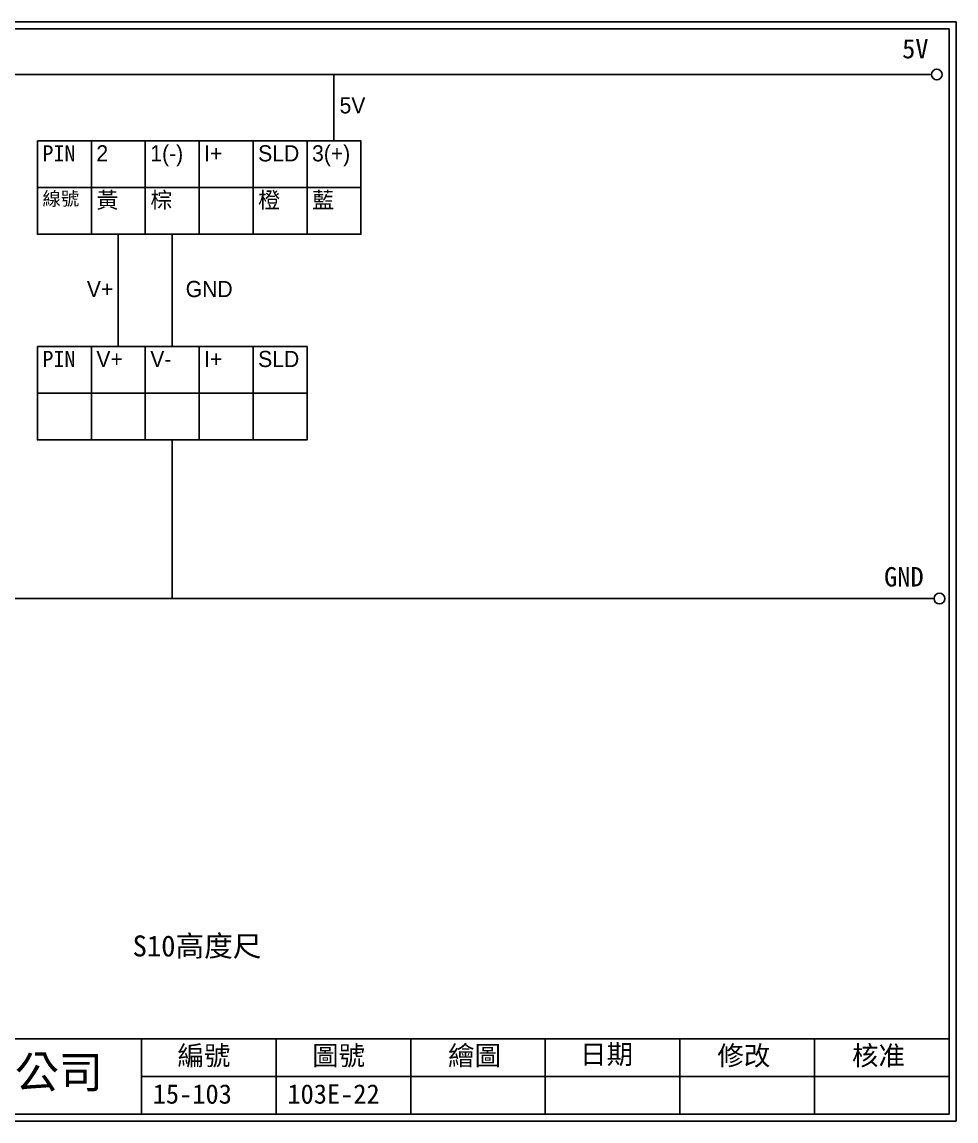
# Model space of a CAD drawing. Extents: x 627 to 914, y 3 to 207.
# Drawn here: x 740.8 to 914.2, y 3 to 207 of the extents above; entities that cross this region are included whole.
import ezdxf

# ---------------------------------------------------------------- set-up
doc = ezdxf.new("R2010")
doc.units = 0
doc.layers.get('0').update_dxf_attribs({"linetype": 'CONTINUOUS'})
doc.layers.add('圖框層', color=7, linetype='CONTINUOUS')
doc.layers.add('標尺寸層', color=3, linetype='CONTINUOUS')
doc.styles.add('CNS', font='romanc.shx', dxfattribs={"bigfont": 'chineset.shx'})
doc.styles.add('STSL', font='kaiu.ttf')

msp = doc.modelspace()

# ---------------------------------------------------------------- linework, layer by layer
for points in [[(743.66, 184.9), (753.67, 184.9), (753.67, 176.23), (743.66, 176.23)], [(753.67, 184.9), (763.68, 184.9), (763.68, 176.23), (753.67, 176.23)], [(763.68, 184.9), (773.69, 184.9), (773.69, 176.23), (763.68, 176.23)], [(773.69, 184.9), (783.7, 184.9), (783.7, 176.23), (773.69, 176.23)], [(783.7, 184.9), (793.71, 184.9), (793.71, 176.23), (783.7, 176.23)], [(793.71, 184.9), (803.72, 184.9), (803.72, 176.23), (793.71, 176.23)], [(743.66, 176.23), (753.67, 176.23), (753.67, 167.57), (743.66, 167.57)], [(753.67, 176.23), (763.68, 176.23), (763.68, 167.57), (753.67, 167.57)], [(763.68, 176.23), (773.69, 176.23), (773.69, 167.57), (763.68, 167.57)], [(773.69, 176.23), (783.7, 176.23), (783.7, 167.57), (773.69, 167.57)], [(783.7, 176.23), (793.71, 176.23), (793.71, 167.57), (783.7, 167.57)], [(793.71, 176.23), (803.72, 176.23), (803.72, 167.57), (793.71, 167.57)], [(743.66, 146.73), (753.67, 146.73), (753.67, 138.07), (743.66, 138.07)], [(753.67, 146.73), (763.68, 146.73), (763.68, 138.07), (753.67, 138.07)], [(763.68, 146.73), (773.69, 146.73), (773.69, 138.07), (763.68, 138.07)], [(773.69, 146.73), (783.7, 146.73), (783.7, 138.07), (773.69, 138.07)], [(783.7, 146.73), (793.71, 146.73), (793.71, 138.07), (783.7, 138.07)], [(743.66, 138.07), (753.67, 138.07), (753.67, 129.4), (743.66, 129.4)], [(753.67, 138.07), (763.68, 138.07), (763.68, 129.4), (753.67, 129.4)], [(763.68, 138.07), (773.69, 138.07), (773.69, 129.4), (763.68, 129.4)], [(773.69, 138.07), (783.7, 138.07), (783.7, 129.4), (773.69, 129.4)], [(783.7, 138.07), (793.71, 138.07), (793.71, 129.4), (783.7, 129.4)]]:
    msp.add_lwpolyline(points, close=True)
for centre in [(910.63, 197.22), (911.12, 99.96)]:
    msp.add_circle(centre, 1)
at = {"layer": '圖框層', "color": 7}
for p, q in [((914.2, 206.97), (627.2, 206.97)), ((914.2, 3), (914.2, 206.97)), ((912.95, 205.72), (628.45, 205.72)), ((912.95, 4.25), (912.95, 205.72)), ((628.45, 18.25), (912.95, 18.25)), ((762.95, 4.25), (762.95, 18.25)), ((787.95, 4.25), (787.95, 18.25)), ((812.95, 4.25), (812.95, 18.25)), ((837.95, 4.25), (837.95, 18.25)), ((862.95, 4.25), (862.95, 18.25)), ((887.95, 4.25), (887.95, 18.25)), ((762.95, 11.25), (912.95, 11.25)), ((628.45, 4.25), (912.95, 4.25)), ((627.2, 3), (914.2, 3))]:
    msp.add_line(p, q, dxfattribs=at)
at = {"layer": '標尺寸層', "color": 7}
for p, q in [((632.04, 197.22), (909.63, 197.22)), ((632.25, 99.96), (910.12, 99.96))]:
    msp.add_line(p, q, dxfattribs=at)
at = {"layer": '標尺寸層'}
for p, q in [((798.71, 184.9), (798.71, 197.22)), ((758.67, 146.73), (758.67, 167.57)), ((768.68, 146.73), (768.68, 167.57)), ((768.68, 129.4), (768.68, 99.96))]:
    msp.add_line(p, q, dxfattribs=at)

# ---------------------------------------------------------------- texts
at = {"width": 8.2913, "attachment_point": 1}
for s, insert, char_height in [('{\\fPMingLiU|b0|i0|c136|p18;5V}', (799.75, 193), 3), ('PIN', (744.59, 184.09), 3), ('{\\fPMingLiU|b0|i0|c136|p18;2}', (754.6, 184.09), 3), ('{\\fPMingLiU|b0|i0|c136|p18;1(-)}', (764.61, 184.09), 3), ('{\\fPMingLiU|b0|i0|c136|p18;I+}', (774.62, 184.09), 3), ('{\\fPMingLiU|b0|i0|c136|p18;SLD}', (784.63, 184.09), 3), ('{\\fPMingLiU|b0|i0|c136|p18;3(+)}', (794.64, 184.09), 3), ('{\\fPMingLiU|b0|i0|c136|p18;線號}', (744.59, 175.43), 2.5), ('{\\fPMingLiU|b0|i0|c136|p18;黃}', (754.6, 175.43), 3), ('{\\fPMingLiU|b0|i0|c136|p18;棕}', (764.61, 175.43), 3), ('{\\fPMingLiU|b0|i0|c136|p18;橙}', (784.63, 175.43), 3), ('{\\fPMingLiU|b0|i0|c136|p18;藍}', (794.64, 175.43), 3), ('{\\fPMingLiU|b0|i0|c136|p18;V+}', (752.83, 158.91), 3), ('{\\fPMingLiU|b0|i0|c136|p18;GND}', (771.18, 158.91), 3), ('PIN', (744.59, 145.93), 3), ('{\\fPMingLiU|b0|i0|c136|p18;V+}', (754.6, 145.93), 3), ('{\\fPMingLiU|b0|i0|c136|p18;V-}', (764.61, 145.93), 3), ('{\\fPMingLiU|b0|i0|c136|p18;I+}', (774.62, 145.93), 3), ('{\\fPMingLiU|b0|i0|c136|p18;SLD}', (784.63, 145.93), 3)]:
    msp.add_mtext(s, dxfattribs=dict(at, insert=insert, char_height=char_height))
at = {"layer": '圖框層', "color": 4, "style": 'STSL'}
for s, height, p in [('5V', 3.6, (904.19, 200.22)), ('GND', 3.6, (900.84, 102.2)), ('編號', 3.6, (769.66, 13.34)), ('圖號', 3.6, (794.66, 13.34)), ('繪圖', 3.6, (819.89, 13.34)), ('日期', 3.6, (844.41, 13.59)), ('修改', 3.6, (869.89, 13.34)), ('核准', 3.6, (894.89, 13.34)), ('泓陞自動化科技有限公司', 6, (665.8, 9.08)), ('15-103', 3.6, (765.06, 6.22)), ('103E-22', 3.6, (790.06, 6.22))]:
    msp.add_text(s, height=height, dxfattribs=at).set_placement(p)
at = {"layer": '標尺寸層', "color": 7, "insert": (773.29, 35.27), "char_height": 3.9, "width": 37.7353, "attachment_point": 5, "style": 'CNS'}
msp.add_mtext('{\\fDFKai-SB|b0|i0|c136|p65;S10高度尺}', dxfattribs=at)

doc.saveas('drawing.dxf')
